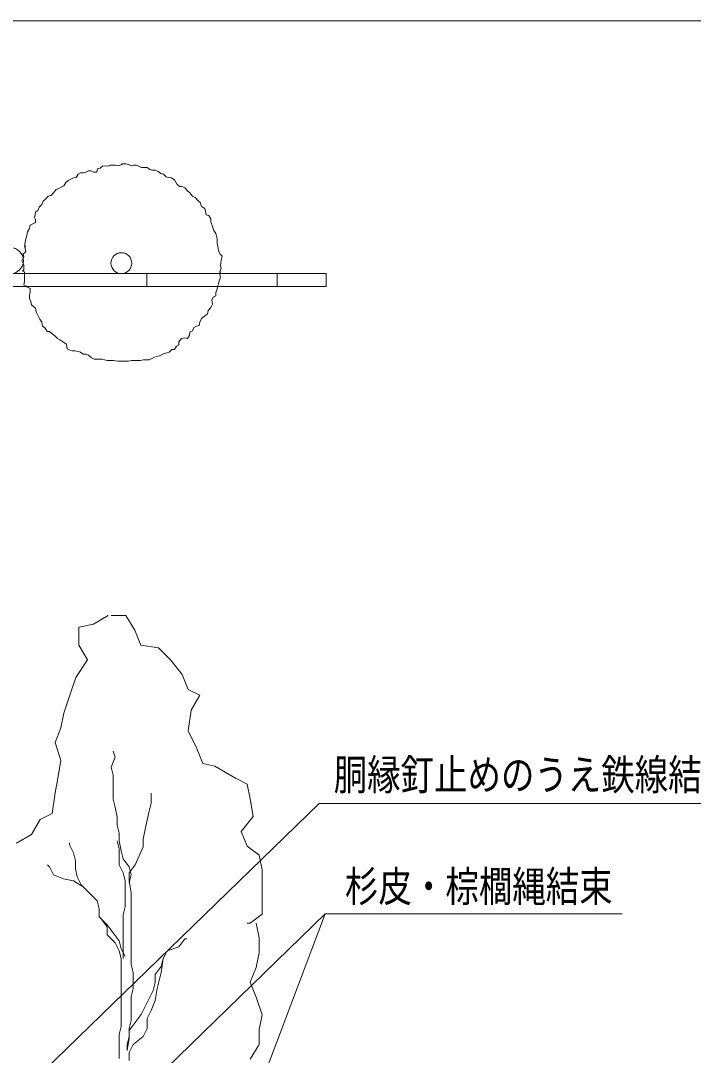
# Model space of a CAD drawing. Units: millimetres on the paper. Extents: x 11 to 3029, y 10 to 3833.
# Drawn here: x 1289 to 1810, y 2977 to 3778 of the extents above; entities that cross this region are included whole.
import ezdxf
from ezdxf.enums import TextEntityAlignment as Align

# ---------------------------------------------------------------- set-up
doc = ezdxf.new("R2010")
doc.units = ezdxf.units.MM
for name, color, linetype, lineweight in [('_0-0_', 7, 'Continuous', 13), ('寸法', 1, 'Continuous', 13), ('本体', 7, 'Continuous', 13)]:
    doc.layers.add(name, color=color, linetype=linetype, lineweight=lineweight)
doc.styles.add('ＭＳ ゴシック', font='')
doc.styles.get('ＭＳ ゴシック').set_extended_font_data('MS Gothic')

msp = doc.modelspace()

# ---------------------------------------------------------------- linework, layer by layer
at = {"layer": '_0-0_', "color": 6}
msp.add_lwpolyline([(3029.24, 3778.065), (291.113, 3778.065), (291.113, 1966.251), (3029.24, 1966.251)], close=True, dxfattribs=at)
at = {"layer": '寸法'}
for points in [[(1294.858, 2953.029), (1298.446, 2956.511), (1520.503, 3172.058), (1846.755, 3172.058)], [(1373.424, 2684.583), (1375.192, 2689.26), (1525.361, 3086.62), (1755.308, 3086.62)], [(1379.586, 2945.12), (1383.174, 2948.602), (1525.361, 3086.62), (1665.589, 3086.62)]]:
    msp.add_lwpolyline(points, dxfattribs=at)
at = {"layer": '本体'}
for p, q in [((1335.867, 3660.316), (1333.863, 3659.313)), ((1337.872, 3660.316), (1335.867, 3660.316)), ((1339.876, 3660.817), (1337.872, 3660.316)), ((1341.88, 3661.819), (1339.876, 3660.817)), ((1343.884, 3661.819), (1341.88, 3661.819)), ((1345.888, 3660.817), (1343.884, 3661.819)), ((1348.393, 3660.817), (1345.888, 3660.817)), ((1348.894, 3663.322), (1348.393, 3660.817)), ((1350.898, 3663.823), (1348.894, 3663.322)), ((1352.903, 3665.326), (1350.898, 3663.823)), ((1354.907, 3665.827), (1352.903, 3665.326)), ((1356.911, 3665.326), (1354.907, 3665.827)), ((1358.915, 3666.328), (1356.911, 3665.326)), ((1360.919, 3666.328), (1358.915, 3666.328)), ((1362.923, 3666.328), (1360.919, 3666.328)), ((1364.927, 3665.827), (1362.923, 3666.328)), ((1367.933, 3666.829), (1364.927, 3665.827)), ((1367.432, 3667.33), (1368.935, 3667.33)), ((1368.935, 3667.33), (1370.94, 3667.33)), ((1370.94, 3667.33), (1372.944, 3666.829)), ((1372.944, 3666.829), (1374.948, 3665.827)), ((1374.948, 3665.827), (1376.952, 3666.328)), ((1376.952, 3666.328), (1378.956, 3666.328)), ((1378.956, 3666.328), (1380.96, 3665.326)), ((1380.96, 3665.326), (1382.964, 3664.324)), ((1382.964, 3664.324), (1384.969, 3664.324)), ((1384.969, 3664.324), (1387.474, 3664.324)), ((1387.474, 3664.324), (1389.478, 3662.821)), ((1389.478, 3662.821), (1391.482, 3662.32)), ((1391.482, 3662.32), (1393.486, 3662.32)), ((1393.486, 3662.32), (1395.991, 3661.318)), ((1395.991, 3661.318), (1397.995, 3659.815)), ((1324.344, 3652.8), (1322.841, 3650.295)), ((1326.348, 3654.303), (1324.344, 3652.8)), ((1328.352, 3655.305), (1326.348, 3654.303)), ((1330.356, 3656.307), (1328.352, 3655.305)), ((1332.36, 3656.808), (1330.356, 3656.307)), ((1333.863, 3659.313), (1332.36, 3656.808)), ((1397.995, 3659.815), (1399.999, 3659.313)), ((1399.999, 3659.313), (1402.003, 3657.309)), ((1402.003, 3657.309), (1404.008, 3656.808)), ((1404.008, 3656.808), (1406.012, 3656.307)), ((1406.012, 3656.307), (1408.517, 3654.804)), ((1408.517, 3654.804), (1410.521, 3651.297)), ((1314.824, 3644.784), (1312.82, 3642.779)), ((1316.828, 3647.289), (1314.824, 3644.784)), ((1318.832, 3648.291), (1316.828, 3647.289)), ((1320.837, 3649.293), (1318.832, 3648.291)), ((1322.841, 3650.295), (1320.837, 3649.293)), ((1410.521, 3651.297), (1412.525, 3649.794)), ((1412.525, 3649.794), (1414.529, 3649.794)), ((1414.529, 3649.794), (1416.533, 3648.792)), ((1416.533, 3648.792), (1418.538, 3646.287)), ((1418.538, 3646.287), (1420.542, 3644.784)), ((1420.542, 3644.784), (1422.546, 3642.278)), ((1306.808, 3638.27), (1305.806, 3635.765)), ((1308.812, 3640.274), (1306.808, 3638.27)), ((1310.816, 3642.278), (1308.812, 3640.274)), ((1312.82, 3642.779), (1310.816, 3642.278)), ((1422.546, 3642.278), (1424.55, 3641.276)), ((1424.55, 3641.276), (1426.554, 3638.771)), ((1426.554, 3638.771), (1428.558, 3637.268)), ((1428.558, 3637.268), (1429.56, 3634.262)), ((1300.795, 3629.753), (1300.294, 3626.245)), ((1302.799, 3631.256), (1300.795, 3629.753)), ((1303.802, 3633.761), (1302.799, 3631.256)), ((1305.806, 3635.765), (1303.802, 3633.761)), ((1429.56, 3634.262), (1432.065, 3632.759)), ((1432.065, 3632.759), (1432.566, 3630.254)), ((1432.566, 3630.254), (1433.067, 3627.749)), ((1298.791, 3620.734), (1296.787, 3619.732)), ((1300.795, 3621.736), (1298.791, 3620.734)), ((1299.793, 3626.245), (1300.795, 3624.241)), ((1300.795, 3624.241), (1300.795, 3621.736)), ((1433.067, 3627.749), (1435.072, 3627.248)), ((1435.072, 3627.248), (1436.575, 3624.742)), ((1436.575, 3624.742), (1436.575, 3622.237)), ((1436.575, 3622.237), (1438.078, 3618.73)), ((1294.783, 3614.722), (1294.282, 3611.716)), ((1296.286, 3617.227), (1294.783, 3614.722)), ((1296.787, 3619.732), (1296.286, 3617.227)), ((1438.078, 3618.73), (1439.08, 3615.724)), ((1439.08, 3615.724), (1440.583, 3613.219)), ((1440.583, 3613.219), (1441.585, 3609.21)), ((1292.779, 3606.705), (1292.278, 3602.697)), ((1292.779, 3604.2), (1292.278, 3603.198)), ((1293.28, 3609.21), (1292.779, 3606.705)), ((1292.779, 3601.695), (1292.779, 3604.2)), ((1294.282, 3611.716), (1293.28, 3609.21)), ((1441.585, 3609.21), (1441.585, 3605.703)), ((1441.585, 3605.703), (1442.086, 3603.198)), ((1293.28, 3599.19), (1291.276, 3597.687)), ((1291.276, 3597.687), (1291.777, 3595.182)), ((1292.779, 3601.695), (1293.28, 3599.19)), ((1442.086, 3603.198), (1442.587, 3600.192)), ((1442.587, 3600.192), (1443.589, 3597.687)), ((1443.589, 3597.687), (1445.593, 3595.683)), ((1291.777, 3595.182), (1290.274, 3592.175)), ((1290.274, 3592.175), (1291.777, 3589.169)), ((1291.777, 3589.169), (1291.777, 3585.161)), ((1444.591, 3592.676), (1444.09, 3588.668)), ((1444.09, 3588.668), (1444.591, 3586.163)), ((1445.593, 3595.683), (1444.591, 3592.676)), ((578.016, 3582.411), (1525.929, 3582.411)), ((1291.777, 3585.161), (1290.775, 3584.159)), ((1290.775, 3584.159), (1292.278, 3583.658)), ((1292.278, 3583.658), (1292.278, 3581.153)), ((1292.278, 3581.153), (1292.278, 3578.648)), ((1387, 3582.411), (1387, 3572.299)), ((1444.591, 3586.163), (1443.589, 3583.658)), ((1443.589, 3584.159), (1443.589, 3581.654)), ((1443.589, 3583.658), (1444.09, 3583.157)), ((1443.589, 3581.654), (1444.09, 3579.149)), ((1488.122, 3582.411), (1488.122, 3572.299)), ((1525.929, 3582.411), (1525.929, 3572.299)), ((578.016, 3572.299), (1525.929, 3572.299)), ((1292.278, 3576.142), (1291.777, 3573.637)), ((1291.777, 3573.637), (1293.781, 3572.635)), ((1292.278, 3578.648), (1292.278, 3576.142)), ((1292.779, 3572.635), (1294.282, 3572.134)), ((1293.781, 3572.635), (1294.282, 3572.134)), ((1294.282, 3572.134), (1296.787, 3570.631)), ((1442.587, 3574.138), (1441.585, 3572.134)), ((1441.585, 3570.13), (1442.086, 3572.635)), ((1443.088, 3576.643), (1442.587, 3574.138)), ((1444.09, 3579.149), (1443.088, 3576.643)), ((1296.787, 3568.126), (1296.286, 3565.621)), ((1296.286, 3565.621), (1296.286, 3563.116)), ((1296.787, 3570.631), (1296.787, 3568.126)), ((1437.577, 3561.612), (1438.579, 3564.118)), ((1438.579, 3564.118), (1440.583, 3565.12)), ((1440.583, 3567.625), (1441.585, 3570.13)), ((1440.583, 3565.12), (1440.583, 3567.625)), ((1296.286, 3563.116), (1297.288, 3560.61)), ((1297.288, 3560.61), (1297.789, 3558.105)), ((1297.789, 3558.105), (1300.795, 3555.6)), ((1434.571, 3553.596), (1436.575, 3556.101)), ((1436.575, 3556.101), (1438.078, 3558.606)), ((1438.078, 3558.606), (1437.577, 3561.612)), ((1300.795, 3555.6), (1301.296, 3552.594)), ((1301.296, 3552.594), (1302.799, 3550.089)), ((1302.799, 3550.089), (1304.303, 3547.083)), ((1429.56, 3547.584), (1431.564, 3549.087)), ((1431.564, 3549.087), (1434.069, 3551.091)), ((1434.069, 3551.091), (1434.571, 3553.596)), ((1304.303, 3547.083), (1305.806, 3544.577)), ((1305.806, 3544.577), (1306.307, 3541.571)), ((1306.307, 3541.571), (1308.311, 3540.068)), ((1308.311, 3540.068), (1309.814, 3537.563)), ((1422.546, 3538.064), (1423.548, 3540.569)), ((1423.548, 3540.569), (1425.552, 3541.571)), ((1425.552, 3541.571), (1427.556, 3542.072)), ((1427.556, 3542.072), (1428.057, 3544.577)), ((1428.057, 3544.577), (1429.56, 3547.584)), ((1309.814, 3537.563), (1311.818, 3537.563)), ((1311.818, 3537.563), (1313.822, 3535.559)), ((1313.822, 3535.559), (1315.826, 3534.056)), ((1315.826, 3534.056), (1317.83, 3532.052)), ((1317.83, 3532.052), (1319.835, 3531.05)), ((1412.024, 3529.547), (1414.028, 3532.052)), ((1414.028, 3532.052), (1416.533, 3532.553)), ((1416.533, 3532.553), (1418.538, 3532.052)), ((1418.538, 3532.052), (1420.041, 3534.557)), ((1420.041, 3534.557), (1420.542, 3537.062)), ((1420.542, 3537.062), (1422.546, 3538.064)), ((1319.835, 3531.05), (1322.841, 3529.046)), ((1322.841, 3529.046), (1324.845, 3527.542)), ((1324.845, 3527.542), (1325.346, 3524.035)), ((1325.346, 3524.035), (1327.35, 3523.033)), ((1408.517, 3523.534), (1410.02, 3526.039)), ((1410.02, 3526.039), (1412.024, 3527.041)), ((1412.024, 3527.041), (1412.024, 3529.547)), ((1327.35, 3523.033), (1329.354, 3522.532)), ((1329.354, 3522.532), (1331.358, 3522.532)), ((1331.358, 3522.532), (1333.863, 3522.031)), ((1333.863, 3522.031), (1335.867, 3521.53)), ((1335.867, 3521.53), (1337.872, 3520.027)), ((1337.872, 3520.027), (1339.876, 3520.027)), ((1339.876, 3520.027), (1341.88, 3519.025)), ((1341.88, 3519.025), (1344.385, 3517.021)), ((1344.385, 3517.021), (1346.389, 3516.019)), ((1346.389, 3516.019), (1348.393, 3516.019)), ((1348.393, 3516.019), (1350.397, 3516.019)), ((1350.397, 3516.019), (1352.401, 3516.019)), ((1352.401, 3516.019), (1354.406, 3515.518)), ((1388.977, 3515.518), (1390.981, 3516.52)), ((1390.981, 3516.52), (1392.985, 3517.522)), ((1392.985, 3517.522), (1394.989, 3518.023)), ((1394.989, 3518.023), (1396.993, 3518.524)), ((1396.993, 3518.524), (1400.5, 3520.528)), ((1400.5, 3520.528), (1402.505, 3521.029)), ((1402.505, 3521.029), (1404.509, 3521.53)), ((1404.509, 3521.53), (1406.513, 3523.534)), ((1406.513, 3523.534), (1408.517, 3523.534)), ((1354.406, 3515.518), (1356.41, 3515.017)), ((1356.41, 3515.017), (1358.915, 3515.017)), ((1358.915, 3515.017), (1361.42, 3515.017)), ((1361.42, 3515.017), (1364.426, 3514.516)), ((1364.426, 3514.516), (1366.43, 3514.516)), ((1366.43, 3514.516), (1368.435, 3514.516)), ((1368.435, 3514.516), (1370.94, 3514.516)), ((1370.94, 3514.516), (1372.944, 3514.516)), ((1372.944, 3514.516), (1375.449, 3515.017)), ((1375.449, 3515.017), (1377.453, 3515.017)), ((1377.453, 3515.017), (1379.958, 3515.017)), ((1379.958, 3515.017), (1381.962, 3515.017)), ((1381.962, 3515.017), (1384.467, 3515.518)), ((1384.467, 3515.518), (1386.973, 3515.518)), ((1386.973, 3515.518), (1388.977, 3515.518)), ((1357.242, 3317.665), (1345.791, 3310.795)), ((1359.532, 3317.665), (1370.982, 3317.665)), ((1370.982, 3317.665), (1377.852, 3306.214)), ((1345.791, 3310.795), (1334.341, 3308.504)), ((1334.341, 3308.504), (1334.341, 3294.764)), ((1377.852, 3306.214), (1382.432, 3294.764)), ((1334.341, 3294.764), (1341.211, 3283.313)), ((1382.432, 3294.764), (1396.173, 3292.474)), ((1396.173, 3292.474), (1405.333, 3283.313)), ((1341.211, 3283.313), (1332.051, 3269.573)), ((1405.333, 3283.313), (1414.494, 3271.863)), ((1332.051, 3269.573), (1327.47, 3255.833)), ((1414.494, 3271.863), (1419.074, 3260.413)), ((1419.074, 3260.413), (1428.234, 3255.833)), ((1327.47, 3255.833), (1322.89, 3242.092)), ((1428.234, 3255.833), (1421.364, 3244.382)), ((1421.364, 3244.382), (1419.074, 3228.351)), ((1322.89, 3242.092), (1320.6, 3230.642)), ((1320.6, 3230.642), (1316.02, 3219.191)), ((1419.074, 3228.351), (1425.944, 3214.611)), ((1316.02, 3219.191), (1320.6, 3205.451)), ((1362.618, 3207.902), (1361.074, 3212.533)), ((1425.944, 3214.611), (1430.524, 3203.161)), ((1320.6, 3205.451), (1318.31, 3191.71)), ((1359.53, 3200.183), (1362.618, 3207.902)), ((1361.074, 3194.009), (1359.53, 3200.183)), ((1430.524, 3203.161), (1439.685, 3200.87)), ((1439.685, 3200.87), (1455.715, 3191.71)), ((1318.31, 3191.71), (1316.02, 3180.26)), ((1361.074, 3187.834), (1361.074, 3194.009)), ((1361.074, 3181.659), (1361.074, 3187.834)), ((1455.715, 3191.71), (1464.876, 3187.13)), ((1316.02, 3180.26), (1313.73, 3164.229)), ((1361.074, 3175.484), (1361.074, 3181.659)), ((1390.405, 3178.571), (1390.405, 3180.115)), ((1464.876, 3187.13), (1467.166, 3175.679)), ((1362.618, 3169.309), (1361.074, 3175.484)), ((1388.861, 3166.222), (1390.405, 3172.397)), ((1390.405, 3172.397), (1390.405, 3178.571)), ((1467.166, 3175.679), (1469.456, 3161.939)), ((1313.73, 3164.229), (1304.57, 3159.649)), ((1364.162, 3161.591), (1362.618, 3169.309)), ((1385.774, 3152.328), (1388.861, 3166.222)), ((1304.57, 3159.649), (1297.699, 3148.198)), ((1364.162, 3155.416), (1364.162, 3161.591)), ((1469.456, 3161.939), (1460.295, 3150.488)), ((1297.699, 3148.198), (1286.249, 3141.328)), ((1365.705, 3149.241), (1364.162, 3155.416)), ((1365.705, 3143.066), (1365.705, 3149.241)), ((1384.23, 3144.61), (1385.774, 3152.328)), ((1460.295, 3150.488), (1464.876, 3139.038)), ((1327.112, 3139.979), (1327.112, 3141.522)), ((1330.2, 3133.804), (1327.112, 3139.979)), ((1364.162, 3143.066), (1365.705, 3136.891)), ((1367.249, 3135.348), (1365.705, 3143.066)), ((1384.23, 3138.435), (1384.23, 3144.61)), ((1331.744, 3127.629), (1330.2, 3133.804)), ((1365.705, 3136.891), (1365.705, 3130.716)), ((1368.793, 3129.173), (1367.249, 3135.348)), ((1378.055, 3124.541), (1384.23, 3138.435)), ((1464.876, 3139.038), (1474.036, 3132.168)), ((1474.036, 3132.168), (1476.326, 3120.717)), ((1311.675, 3122.998), (1310.132, 3124.541)), ((1331.744, 3121.454), (1331.744, 3127.629)), ((1365.705, 3130.716), (1365.705, 3124.541)), ((1365.705, 3124.541), (1368.793, 3118.367)), ((1373.424, 3122.998), (1368.793, 3129.173)), ((1373.424, 3118.367), (1378.055, 3124.541)), ((1314.763, 3116.823), (1311.675, 3122.998)), ((1322.481, 3113.736), (1314.763, 3116.823)), ((1333.287, 3115.279), (1331.744, 3121.454)), ((1368.793, 3118.367), (1370.336, 3112.192)), ((1374.967, 3116.823), (1373.424, 3122.998)), ((1373.424, 3112.192), (1373.424, 3118.367)), ((1373.424, 3110.648), (1374.967, 3116.823)), ((1476.326, 3120.717), (1476.326, 3109.267)), ((1330.2, 3112.192), (1322.481, 3113.736)), ((1337.918, 3107.56), (1330.2, 3112.192)), ((1336.375, 3109.104), (1333.287, 3115.279)), ((1342.55, 3102.929), (1336.375, 3109.104)), ((1370.336, 3112.192), (1370.336, 3106.017)), ((1374.967, 3102.929), (1373.424, 3112.192)), ((1476.326, 3109.267), (1476.326, 3097.816)), ((1348.724, 3096.755), (1342.55, 3102.929)), ((1370.336, 3106.017), (1370.336, 3099.842)), ((1370.336, 3099.842), (1370.336, 3092.124)), ((1374.967, 3093.667), (1374.967, 3102.929)), ((1350.268, 3090.58), (1348.724, 3096.755)), ((1370.336, 3092.124), (1368.793, 3085.948)), ((1374.967, 3087.492), (1374.967, 3093.667)), ((1476.326, 3097.816), (1476.326, 3086.366)), ((1350.268, 3084.405), (1350.268, 3090.58)), ((1356.443, 3078.23), (1350.268, 3084.405)), ((1368.793, 3085.948), (1368.793, 3079.774)), ((1374.967, 3081.317), (1374.967, 3087.492)), ((1476.326, 3086.366), (1467.166, 3079.496)), ((1351.812, 3082.861), (1356.443, 3076.686)), ((1361.074, 3072.055), (1356.443, 3078.23)), ((1356.443, 3076.686), (1356.443, 3070.512)), ((1368.793, 3079.774), (1368.793, 3073.599)), ((1374.967, 3073.599), (1374.967, 3081.317)), ((1467.166, 3079.496), (1464.876, 3079.496)), ((1471.746, 3079.496), (1474.036, 3068.045)), ((1356.443, 3070.512), (1362.618, 3064.337)), ((1365.705, 3065.88), (1361.074, 3072.055)), ((1368.793, 3073.599), (1368.793, 3067.424)), ((1374.967, 3067.424), (1374.967, 3073.599)), ((1474.036, 3068.045), (1474.036, 3056.595)), ((1362.618, 3064.337), (1365.705, 3058.162)), ((1367.249, 3059.705), (1365.705, 3065.88)), ((1370.336, 3053.531), (1367.249, 3059.705)), ((1368.793, 3067.424), (1368.793, 3061.249)), ((1368.793, 3061.249), (1368.793, 3055.074)), ((1374.967, 3061.249), (1374.967, 3067.424)), ((1374.967, 3053.531), (1374.967, 3061.249)), ((1402.754, 3058.162), (1412.017, 3061.249)), ((1412.017, 3061.249), (1416.648, 3067.424)), ((1416.648, 3067.424), (1418.192, 3067.424)), ((1365.705, 3058.162), (1367.249, 3051.987)), ((1367.249, 3051.987), (1367.249, 3045.812)), ((1368.793, 3055.074), (1368.793, 3051.987)), ((1374.967, 3047.356), (1374.967, 3053.531)), ((1399.667, 3051.987), (1398.123, 3045.812)), ((1398.123, 3041.181), (1399.667, 3051.987)), ((1399.667, 3051.987), (1402.754, 3058.162)), ((1474.036, 3056.595), (1471.746, 3045.145)), ((1367.249, 3045.812), (1367.249, 3039.637)), ((1376.511, 3041.181), (1374.967, 3047.356)), ((1398.123, 3045.812), (1393.492, 3039.637)), ((1471.746, 3045.145), (1467.166, 3033.694)), ((1367.249, 3039.637), (1367.249, 3033.462)), ((1376.511, 3035.006), (1376.511, 3041.181)), ((1393.492, 3039.637), (1393.492, 3033.462)), ((1396.58, 3035.006), (1398.123, 3041.181)), ((1367.249, 3033.462), (1367.249, 3027.287)), ((1374.967, 3022.656), (1376.511, 3028.831)), ((1376.511, 3028.831), (1376.511, 3035.006)), ((1393.492, 3033.462), (1391.948, 3027.287)), ((1393.492, 3019.569), (1395.036, 3028.831)), ((1395.036, 3028.831), (1396.58, 3035.006)), ((1467.166, 3033.694), (1471.746, 3022.243)), ((1367.249, 3027.287), (1367.249, 3021.113)), ((1367.249, 3021.113), (1367.249, 3013.394)), ((1374.967, 3016.481), (1374.967, 3022.656)), ((1388.861, 3021.113), (1385.774, 3014.938)), ((1391.948, 3027.287), (1388.861, 3021.113)), ((1390.405, 3011.85), (1393.492, 3019.569)), ((1471.746, 3022.243), (1476.326, 3008.503)), ((1367.249, 3013.394), (1367.249, 3007.219)), ((1374.967, 3010.307), (1374.967, 3016.481)), ((1385.774, 3014.938), (1382.686, 3008.763)), ((1387.317, 3005.675), (1390.405, 3011.85)), ((1367.249, 3007.219), (1367.249, 2999.501)), ((1373.424, 2997.957), (1374.967, 3004.132)), ((1374.967, 3004.132), (1374.967, 3010.307)), ((1382.686, 3008.763), (1378.055, 3002.588)), ((1387.317, 2997.957), (1387.317, 3005.675)), ((1476.326, 3008.503), (1474.036, 2997.053)), ((1367.249, 2999.501), (1365.705, 2993.326)), ((1378.055, 3002.588), (1373.424, 2996.413)), ((1373.424, 2991.782), (1373.424, 2997.957)), ((1373.424, 2996.413), (1373.424, 2990.238)), ((1384.23, 2991.782), (1387.317, 2997.957)), ((1474.036, 2997.053), (1474.036, 2985.602)), ((1365.705, 2993.326), (1365.705, 2987.151)), ((1371.88, 2985.607), (1373.424, 2991.782)), ((1373.424, 2990.238), (1371.88, 2980.976)), ((1376.511, 2985.607), (1384.23, 2991.782)), ((1365.705, 2987.151), (1365.705, 2980.976)), ((1365.705, 2980.976), (1365.705, 2974.801)), ((1371.88, 2980.976), (1371.88, 2985.607)), ((1373.424, 2979.432), (1376.511, 2985.607)), ((1373.424, 2973.258), (1373.424, 2979.432)), ((1474.036, 2985.602), (1467.166, 2974.152))]:
    msp.add_line(p, q, dxfattribs=at)
for centre, radius in [((1281.407, 3592.278), 10.112), ((1367.383, 3590.389), 8.09)]:
    msp.add_circle(centre, radius, dxfattribs=at)

# ---------------------------------------------------------------- texts
at = {"layer": '_0-0_', "color": 3, "style": 'ＭＳ ゴシック', "width": 0.8}
for s, p in [('胴縁釘止めのうえ鉄線結束', (1531.885, 3175.389)), ('杉皮・棕櫚縄結束', (1540.639, 3088.949))]:
    msp.add_text(s, height=23.74, dxfattribs=at).set_placement(p, align=Align.BOTTOM_LEFT)

doc.saveas('drawing.dxf')
